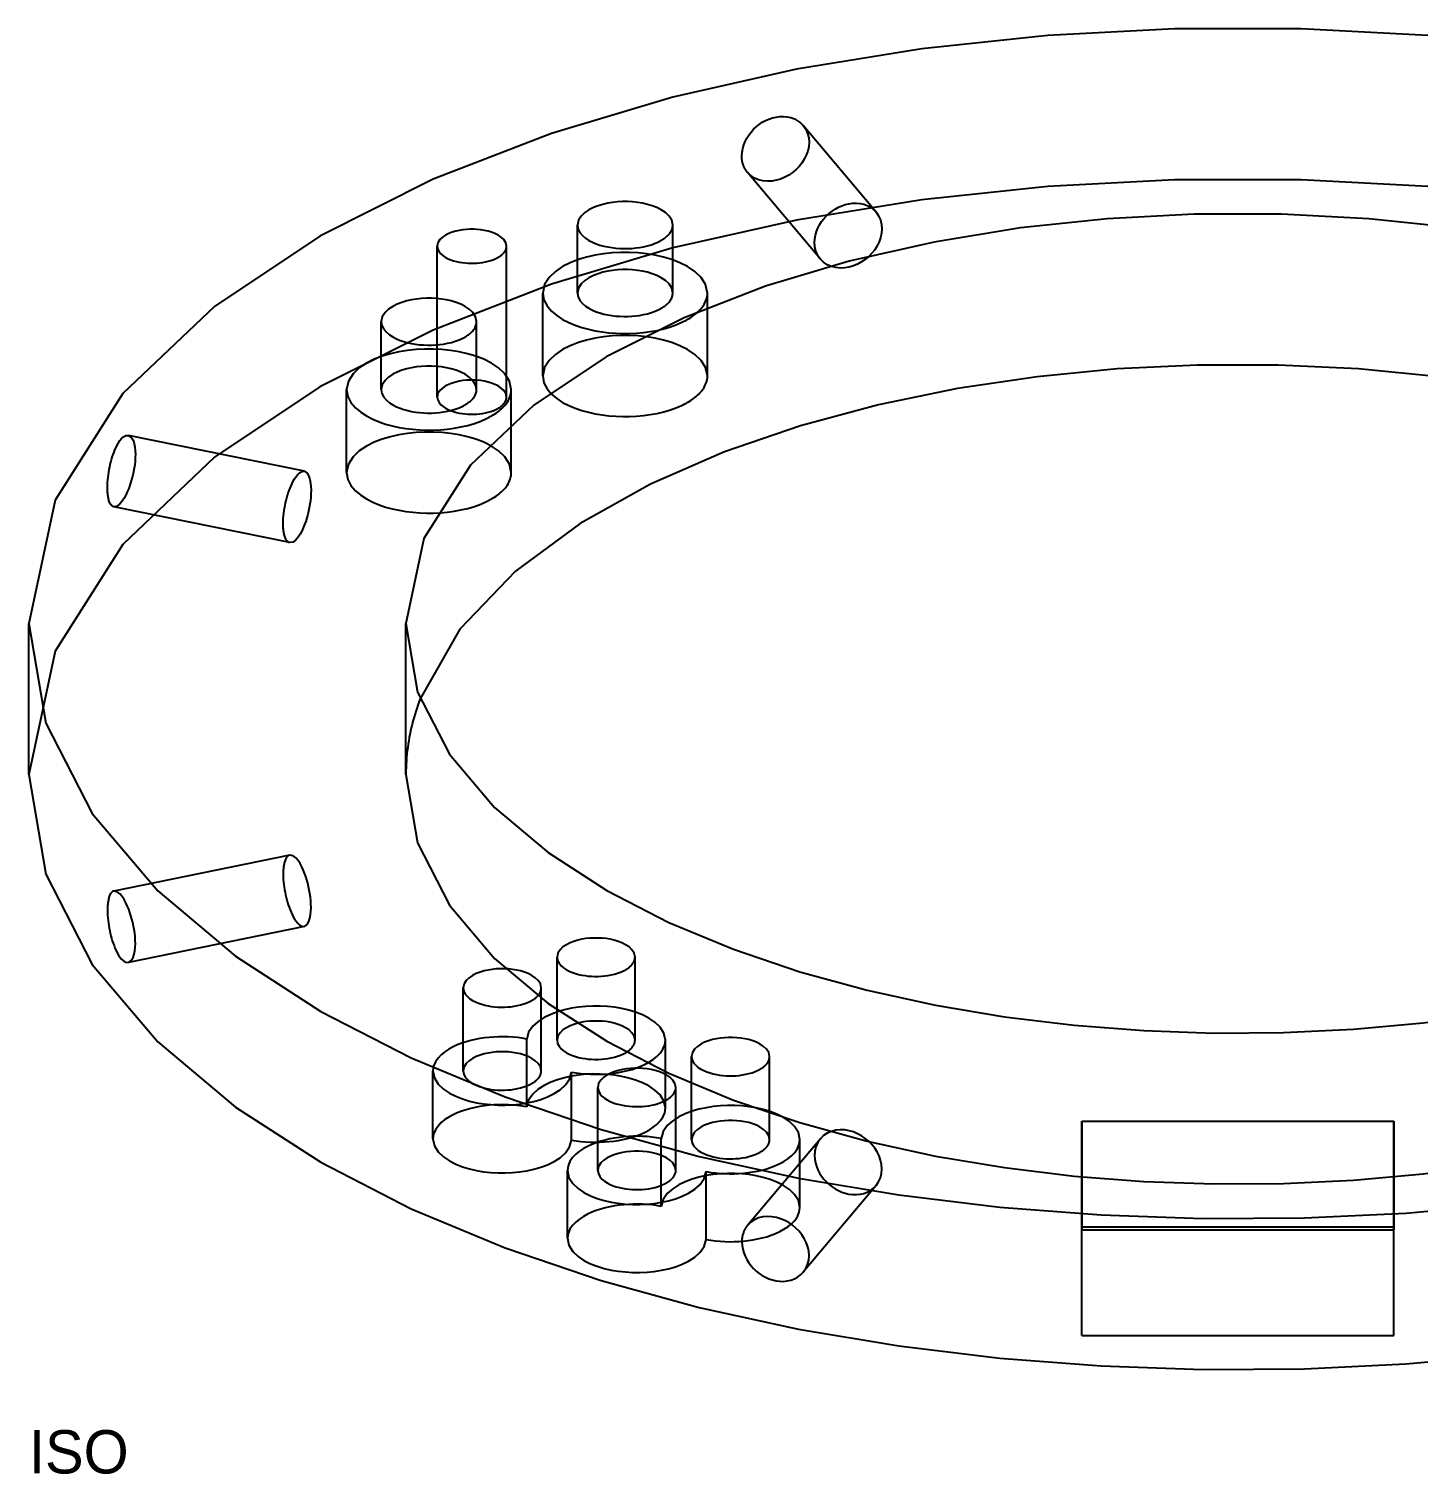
# Model space of a CAD drawing. Header units: millimetres. Extents: x 0 to 324, y -45 to 194.
# Drawn here: x 184.4 to 264.5, y 48.8 to 132.2 of the extents above; entities that cross this region are included whole.
import ezdxf

# ---------------------------------------------------------------- set-up
doc = ezdxf.new("R2010")
doc.units = ezdxf.units.MM
doc.layers.add('ISO_HIDDEN', color=8, linetype='CONTINUOUS')
doc.layers.add('ISO_VISIBLE', color=7, linetype='Continuous')

msp = doc.modelspace()

# ---------------------------------------------------------------- linework, layer by layer
at = {"layer": 'ISO_HIDDEN'}
for points in [[(225.505, 124.873), (225.518, 125.088), (225.555, 125.3), (225.614, 125.506), (225.694, 125.706), (225.792, 125.898), (225.906, 126.08), (226.036, 126.252), (226.179, 126.412), (226.336, 126.559), (226.504, 126.693), (226.683, 126.813), (226.871, 126.917), (227.068, 127.003), (227.272, 127.072), (227.482, 127.12), (227.695, 127.148), (227.91, 127.151), (228.124, 127.13), (228.334, 127.083), (228.536, 127.009), (228.725, 126.907), (228.897, 126.779), (229.048, 126.625)], [(229.048, 126.625), (229.196, 126.413), (229.301, 126.177), (229.364, 125.925), (229.385, 125.667), (229.366, 125.409), (229.312, 125.156), (229.225, 124.912), (229.11, 124.68), (228.97, 124.462), (228.808, 124.26), (228.626, 124.076), (228.427, 123.91), (228.212, 123.765), (227.984, 123.642), (227.745, 123.542), (227.497, 123.469), (227.241, 123.425), (226.983, 123.413), (226.725, 123.435), (226.473, 123.496), (226.235, 123.598), (226.019, 123.741), (225.834, 123.921)], [(233.249, 121.631), (229.048, 126.625)], [(225.834, 123.921), (225.806, 123.956), (225.779, 123.992), (225.753, 124.028), (225.729, 124.066), (225.705, 124.104), (225.683, 124.143), (225.662, 124.182), (225.643, 124.222), (225.625, 124.263), (225.608, 124.305), (225.592, 124.347), (225.578, 124.389), (225.565, 124.432), (225.553, 124.475), (225.543, 124.518), (225.534, 124.562), (225.526, 124.606), (225.52, 124.65), (225.514, 124.695), (225.51, 124.739), (225.507, 124.784), (225.505, 124.828), (225.505, 124.873)], [(323.875, 89.203), (322.365, 96.31), (318.463, 102.467), (313.162, 107.491), (307.084, 111.552), (300.549, 114.834), (293.728, 117.473), (286.719, 119.565), (279.583, 121.176), (272.363, 122.351), (265.088, 123.119), (257.783, 123.498), (250.467, 123.498), (243.162, 123.119), (235.887, 122.351), (228.667, 121.176), (221.531, 119.565), (214.522, 117.473), (207.701, 114.834), (201.166, 111.552), (195.088, 107.491), (189.787, 102.467), (185.885, 96.31), (184.375, 89.203)], [(230.035, 118.928), (225.834, 123.921)], [(229.702, 119.884), (229.715, 120.098), (229.753, 120.309), (229.813, 120.515), (229.893, 120.714), (229.992, 120.904), (230.108, 121.085), (230.238, 121.255), (230.383, 121.413), (230.54, 121.559), (230.709, 121.692), (230.888, 121.81), (231.076, 121.912), (231.273, 121.999), (231.476, 122.067), (231.685, 122.116), (231.898, 122.143), (232.112, 122.149), (232.326, 122.13), (232.535, 122.084), (232.737, 122.012), (232.927, 121.912), (233.099, 121.784), (233.249, 121.631)], [(216.02, 116.968), (216.02, 120.885)], [(221.52, 116.968), (221.52, 120.885)], [(233.249, 121.631), (233.397, 121.418), (233.502, 121.181), (233.563, 120.929), (233.582, 120.671), (233.563, 120.412), (233.508, 120.159), (233.422, 119.914), (233.308, 119.681), (233.169, 119.462), (233.008, 119.259), (232.827, 119.073), (232.628, 118.906), (232.414, 118.76), (232.186, 118.636), (231.947, 118.536), (231.698, 118.464), (231.442, 118.421), (231.183, 118.41), (230.925, 118.435), (230.673, 118.498), (230.436, 118.602), (230.22, 118.746), (230.035, 118.928)], [(207.931, 110.963), (207.931, 119.667)], [(211.931, 110.963), (211.931, 119.667)], [(223.52, 116.968), (223.417, 117.452), (223.151, 117.872), (222.79, 118.214), (222.376, 118.49), (221.931, 118.714), (221.467, 118.894), (220.989, 119.036), (220.503, 119.146), (220.012, 119.226), (219.516, 119.278), (219.019, 119.304), (218.521, 119.304), (218.023, 119.278), (217.528, 119.226), (217.036, 119.146), (216.55, 119.036), (216.073, 118.894), (215.608, 118.714), (215.163, 118.49), (214.749, 118.214), (214.388, 117.872), (214.122, 117.452), (214.02, 116.968)], [(230.035, 118.928), (230.007, 118.962), (229.98, 118.998), (229.954, 119.035), (229.929, 119.072), (229.906, 119.111), (229.883, 119.15), (229.862, 119.189), (229.843, 119.23), (229.824, 119.271), (229.807, 119.312), (229.791, 119.355), (229.777, 119.397), (229.764, 119.44), (229.752, 119.483), (229.741, 119.527), (229.732, 119.571), (229.724, 119.615), (229.717, 119.66), (229.712, 119.704), (229.708, 119.749), (229.705, 119.794), (229.703, 119.839), (229.702, 119.884)], [(221.52, 116.968), (221.46, 117.249), (221.306, 117.491), (221.097, 117.689), (220.858, 117.849), (220.6, 117.979), (220.331, 118.083), (220.055, 118.165), (219.773, 118.229), (219.489, 118.275), (219.202, 118.306), (218.914, 118.32), (218.625, 118.32), (218.337, 118.306), (218.051, 118.275), (217.766, 118.229), (217.485, 118.165), (217.208, 118.083), (216.939, 117.979), (216.682, 117.849), (216.442, 117.689), (216.233, 117.491), (216.079, 117.249), (216.02, 116.968)], [(214.02, 116.968), (214.087, 116.577), (214.268, 116.222), (214.526, 115.918), (214.831, 115.661), (215.167, 115.444), (215.522, 115.262), (215.89, 115.108), (216.268, 114.98), (216.654, 114.875), (217.044, 114.789), (217.438, 114.723), (217.834, 114.675), (218.232, 114.645), (218.631, 114.631), (219.031, 114.633), (219.43, 114.652), (219.827, 114.688), (220.223, 114.742), (220.616, 114.813), (221.005, 114.905), (221.388, 115.017), (221.763, 115.153), (222.128, 115.315)], [(214.02, 112.181), (214.02, 116.968)], [(216.02, 116.968), (216.059, 116.741), (216.163, 116.536), (216.313, 116.36), (216.49, 116.211), (216.684, 116.086), (216.889, 115.98), (217.103, 115.891), (217.322, 115.817), (217.545, 115.756), (217.77, 115.707), (217.998, 115.669), (218.228, 115.641), (218.459, 115.623), (218.69, 115.615), (218.921, 115.616), (219.152, 115.627), (219.382, 115.648), (219.611, 115.679), (219.839, 115.721), (220.064, 115.774), (220.285, 115.839), (220.503, 115.917), (220.714, 116.011)], [(220.714, 116.011), (220.765, 116.037), (220.816, 116.064), (220.866, 116.092), (220.915, 116.121), (220.963, 116.152), (221.011, 116.184), (221.057, 116.217), (221.103, 116.252), (221.147, 116.288), (221.19, 116.326), (221.232, 116.365), (221.271, 116.406), (221.309, 116.449), (221.345, 116.494), (221.378, 116.54), (221.409, 116.588), (221.437, 116.638), (221.461, 116.69), (221.482, 116.744), (221.498, 116.798), (221.51, 116.854), (221.517, 116.911), (221.52, 116.968)], [(222.128, 115.315), (222.217, 115.359), (222.304, 115.406), (222.39, 115.454), (222.475, 115.505), (222.558, 115.558), (222.64, 115.613), (222.721, 115.67), (222.799, 115.73), (222.876, 115.793), (222.95, 115.858), (223.022, 115.926), (223.091, 115.997), (223.156, 116.071), (223.218, 116.148), (223.276, 116.229), (223.329, 116.312), (223.377, 116.398), (223.418, 116.488), (223.454, 116.58), (223.482, 116.675), (223.503, 116.772), (223.515, 116.87), (223.52, 116.968)], [(223.52, 112.181), (223.52, 116.968)], [(204.706, 111.398), (204.706, 115.315)], [(210.206, 111.398), (210.206, 115.315)], [(223.52, 112.181), (223.417, 112.665), (223.151, 113.084), (222.79, 113.427), (222.376, 113.703), (221.931, 113.927), (221.467, 114.106), (220.989, 114.249), (220.503, 114.359), (220.012, 114.439), (219.516, 114.491), (219.019, 114.517), (218.521, 114.517), (218.023, 114.491), (217.528, 114.439), (217.036, 114.359), (216.55, 114.249), (216.073, 114.106), (215.608, 113.927), (215.163, 113.703), (214.749, 113.427), (214.388, 113.084), (214.122, 112.665), (214.02, 112.181)], [(212.206, 111.398), (212.103, 111.882), (211.837, 112.301), (211.476, 112.643), (211.062, 112.92), (210.617, 113.143), (210.153, 113.323), (209.676, 113.466), (209.19, 113.575), (208.698, 113.655), (208.203, 113.708), (207.705, 113.733), (207.207, 113.733), (206.709, 113.708), (206.214, 113.655), (205.722, 113.575), (205.236, 113.466), (204.759, 113.323), (204.294, 113.143), (203.849, 112.92), (203.435, 112.643), (203.075, 112.301), (202.809, 111.882), (202.706, 111.398)], [(210.206, 111.398), (210.146, 111.678), (209.993, 111.921), (209.784, 112.119), (209.544, 112.279), (209.286, 112.408), (209.017, 112.512), (208.741, 112.595), (208.46, 112.658), (208.175, 112.705), (207.888, 112.735), (207.6, 112.75), (207.312, 112.75), (207.024, 112.735), (206.737, 112.705), (206.452, 112.658), (206.171, 112.595), (205.895, 112.512), (205.626, 112.408), (205.368, 112.279), (205.128, 112.119), (204.919, 111.921), (204.765, 111.678), (204.706, 111.398)], [(211.931, 110.963), (211.888, 111.166), (211.776, 111.343), (211.624, 111.487), (211.449, 111.604), (211.262, 111.698), (211.066, 111.773), (210.865, 111.833), (210.661, 111.879), (210.454, 111.913), (210.245, 111.935), (210.036, 111.946), (209.826, 111.946), (209.616, 111.935), (209.408, 111.913), (209.201, 111.879), (208.996, 111.833), (208.795, 111.773), (208.6, 111.698), (208.412, 111.604), (208.238, 111.487), (208.086, 111.343), (207.974, 111.166), (207.931, 110.963)], [(214.02, 112.181), (214.087, 111.789), (214.268, 111.435), (214.526, 111.131), (214.831, 110.874), (215.167, 110.657), (215.522, 110.475), (215.89, 110.321), (216.268, 110.193), (216.654, 110.087), (217.044, 110.002), (217.438, 109.936), (217.834, 109.888), (218.232, 109.857), (218.631, 109.843), (219.031, 109.846), (219.43, 109.865), (219.827, 109.901), (220.223, 109.955), (220.616, 110.026), (221.005, 110.118), (221.388, 110.23), (221.763, 110.365), (222.128, 110.527)], [(222.128, 110.527), (222.217, 110.572), (222.304, 110.619), (222.39, 110.667), (222.475, 110.718), (222.558, 110.771), (222.64, 110.826), (222.721, 110.883), (222.799, 110.943), (222.876, 111.006), (222.95, 111.071), (223.022, 111.139), (223.091, 111.21), (223.156, 111.284), (223.218, 111.361), (223.276, 111.441), (223.329, 111.525), (223.377, 111.611), (223.418, 111.701), (223.454, 111.793), (223.482, 111.888), (223.503, 111.984), (223.515, 112.082), (223.52, 112.181)], [(202.706, 111.398), (202.773, 111.006), (202.954, 110.651), (203.212, 110.347), (203.518, 110.09), (203.853, 109.874), (204.208, 109.691), (204.577, 109.538), (204.955, 109.41), (205.34, 109.304), (205.73, 109.219), (206.124, 109.153), (206.52, 109.105), (206.919, 109.074), (207.318, 109.06), (207.717, 109.063), (208.116, 109.082), (208.514, 109.118), (208.909, 109.171), (209.302, 109.243), (209.691, 109.334), (210.074, 109.446), (210.45, 109.582), (210.815, 109.744)], [(202.706, 106.611), (202.706, 111.398)], [(204.706, 111.398), (204.745, 111.171), (204.85, 110.966), (204.999, 110.79), (205.176, 110.641), (205.37, 110.516), (205.576, 110.41), (205.789, 110.321), (206.008, 110.247), (206.231, 110.186), (206.457, 110.136), (206.685, 110.098), (206.914, 110.07), (207.145, 110.053), (207.376, 110.044), (207.607, 110.046), (207.838, 110.057), (208.068, 110.078), (208.297, 110.109), (208.525, 110.15), (208.75, 110.203), (208.972, 110.268), (209.189, 110.347), (209.4, 110.44)], [(207.931, 110.963), (207.959, 110.798), (208.035, 110.648), (208.144, 110.52), (208.273, 110.412), (208.414, 110.321), (208.563, 110.244), (208.718, 110.179), (208.878, 110.126), (209.04, 110.081), (209.204, 110.045), (209.37, 110.017), (209.537, 109.997), (209.705, 109.984), (209.873, 109.978), (210.041, 109.979), (210.209, 109.987), (210.376, 110.003), (210.543, 110.025), (210.708, 110.055), (210.872, 110.094), (211.033, 110.141), (211.191, 110.198), (211.345, 110.266)], [(209.4, 110.44), (209.452, 110.466), (209.502, 110.493), (209.552, 110.521), (209.601, 110.551), (209.649, 110.581), (209.697, 110.613), (209.744, 110.646), (209.789, 110.681), (209.833, 110.717), (209.876, 110.755), (209.918, 110.794), (209.958, 110.836), (209.996, 110.878), (210.031, 110.923), (210.065, 110.97), (210.095, 111.018), (210.123, 111.068), (210.147, 111.12), (210.168, 111.173), (210.184, 111.228), (210.196, 111.284), (210.204, 111.341), (210.206, 111.398)], [(210.815, 109.744), (210.903, 109.789), (210.99, 109.835), (211.076, 109.884), (211.161, 109.934), (211.245, 109.987), (211.327, 110.042), (211.407, 110.1), (211.486, 110.16), (211.562, 110.222), (211.637, 110.288), (211.708, 110.356), (211.777, 110.427), (211.843, 110.501), (211.904, 110.578), (211.962, 110.658), (212.015, 110.741), (212.063, 110.828), (212.105, 110.918), (212.14, 111.01), (212.168, 111.104), (212.189, 111.201), (212.202, 111.299), (212.206, 111.398)], [(211.345, 110.266), (211.382, 110.285), (211.419, 110.305), (211.455, 110.325), (211.491, 110.346), (211.526, 110.369), (211.561, 110.392), (211.595, 110.416), (211.628, 110.441), (211.66, 110.468), (211.691, 110.495), (211.721, 110.524), (211.75, 110.554), (211.778, 110.585), (211.804, 110.617), (211.828, 110.651), (211.85, 110.686), (211.871, 110.723), (211.888, 110.76), (211.903, 110.799), (211.915, 110.839), (211.924, 110.88), (211.929, 110.921), (211.931, 110.963)], [(212.206, 106.611), (212.206, 111.398)], [(188.91, 105.736), (188.912, 105.886), (188.919, 106.035), (188.93, 106.185), (188.945, 106.334), (188.963, 106.483), (188.985, 106.631), (189.01, 106.779), (189.039, 106.926), (189.071, 107.072), (189.106, 107.218), (189.145, 107.362), (189.188, 107.506), (189.234, 107.648), (189.285, 107.789), (189.341, 107.928), (189.402, 108.065), (189.47, 108.199), (189.544, 108.329), (189.628, 108.453), (189.723, 108.569), (189.834, 108.67), (189.964, 108.741), (190.112, 108.753)], [(190.112, 108.753), (190.281, 108.647), (190.386, 108.473), (190.45, 108.28), (190.489, 108.08), (190.51, 107.877), (190.517, 107.673), (190.513, 107.47), (190.5, 107.266), (190.479, 107.064), (190.45, 106.862), (190.413, 106.661), (190.371, 106.462), (190.321, 106.264), (190.265, 106.069), (190.201, 105.875), (190.131, 105.684), (190.053, 105.495), (189.966, 105.311), (189.868, 105.133), (189.756, 104.962), (189.627, 104.805), (189.468, 104.678), (189.273, 104.638)], [(200.267, 106.682), (190.112, 108.753)], [(212.206, 106.611), (212.103, 107.095), (211.837, 107.514), (211.476, 107.856), (211.062, 108.133), (210.617, 108.356), (210.153, 108.536), (209.676, 108.678), (209.19, 108.788), (208.698, 108.868), (208.203, 108.92), (207.705, 108.946), (207.207, 108.946), (206.709, 108.92), (206.214, 108.868), (205.722, 108.788), (205.236, 108.678), (204.759, 108.536), (204.294, 108.356), (203.849, 108.133), (203.435, 107.856), (203.075, 107.514), (202.809, 107.095), (202.706, 106.611)], [(199.043, 103.669), (199.046, 103.819), (199.053, 103.968), (199.065, 104.118), (199.081, 104.266), (199.101, 104.415), (199.124, 104.563), (199.151, 104.71), (199.181, 104.856), (199.215, 105.002), (199.252, 105.147), (199.293, 105.291), (199.338, 105.434), (199.387, 105.575), (199.439, 105.715), (199.497, 105.853), (199.559, 105.989), (199.628, 106.122), (199.703, 106.252), (199.787, 106.376), (199.881, 106.492), (199.991, 106.594), (200.12, 106.668), (200.267, 106.682)], [(200.267, 106.682), (200.433, 106.572), (200.532, 106.395), (200.591, 106.201), (200.626, 106.001), (200.645, 105.798), (200.651, 105.595), (200.647, 105.392), (200.634, 105.189), (200.614, 104.987), (200.586, 104.785), (200.552, 104.585), (200.511, 104.385), (200.464, 104.188), (200.411, 103.991), (200.35, 103.797), (200.282, 103.606), (200.206, 103.417), (200.121, 103.232), (200.025, 103.053), (199.914, 102.883), (199.784, 102.727), (199.623, 102.603), (199.427, 102.567)], [(202.706, 106.611), (202.773, 106.219), (202.954, 105.864), (203.212, 105.56), (203.518, 105.303), (203.853, 105.087), (204.208, 104.904), (204.577, 104.751), (204.955, 104.622), (205.34, 104.517), (205.73, 104.432), (206.124, 104.366), (206.52, 104.318), (206.919, 104.287), (207.318, 104.273), (207.717, 104.276), (208.116, 104.295), (208.514, 104.331), (208.909, 104.384), (209.302, 104.456), (209.691, 104.547), (210.074, 104.659), (210.45, 104.795), (210.815, 104.957)], [(210.815, 104.957), (210.903, 105.002), (210.99, 105.048), (211.076, 105.097), (211.161, 105.147), (211.245, 105.2), (211.327, 105.255), (211.407, 105.313), (211.486, 105.373), (211.562, 105.435), (211.637, 105.5), (211.708, 105.569), (211.777, 105.64), (211.843, 105.714), (211.904, 105.791), (211.962, 105.871), (212.015, 105.954), (212.063, 106.041), (212.105, 106.13), (212.14, 106.223), (212.168, 106.317), (212.189, 106.414), (212.202, 106.512), (212.206, 106.611)], [(189.273, 104.638), (189.222, 104.655), (189.177, 104.682), (189.138, 104.718), (189.105, 104.759), (189.076, 104.804), (189.051, 104.851), (189.03, 104.9), (189.011, 104.949), (188.995, 105), (188.981, 105.051), (188.969, 105.103), (188.958, 105.155), (188.948, 105.207), (188.94, 105.259), (188.933, 105.312), (188.928, 105.365), (188.923, 105.418), (188.919, 105.471), (188.915, 105.524), (188.913, 105.577), (188.911, 105.63), (188.91, 105.683), (188.91, 105.736)], [(199.427, 102.567), (189.273, 104.638)], [(199.427, 102.567), (199.376, 102.584), (199.33, 102.611), (199.289, 102.646), (199.254, 102.686), (199.224, 102.73), (199.197, 102.777), (199.174, 102.825), (199.154, 102.875), (199.137, 102.926), (199.121, 102.977), (199.108, 103.029), (199.096, 103.082), (199.086, 103.135), (199.077, 103.188), (199.069, 103.241), (199.063, 103.294), (199.057, 103.347), (199.053, 103.401), (199.049, 103.455), (199.047, 103.508), (199.045, 103.562), (199.044, 103.616), (199.043, 103.669)], [(206.125, 89.203), (206.125, 97.907)], [(206.946, 93.555), (206.878, 93.373), (206.813, 93.191), (206.751, 93.008), (206.692, 92.823), (206.635, 92.638), (206.581, 92.452), (206.53, 92.266), (206.482, 92.078), (206.436, 91.89), (206.394, 91.701), (206.355, 91.511), (206.318, 91.321), (206.285, 91.13), (206.255, 90.939), (206.228, 90.747), (206.204, 90.555), (206.183, 90.363), (206.165, 90.17), (206.151, 89.977), (206.139, 89.784), (206.131, 89.59), (206.127, 89.397), (206.125, 89.203)], [(206.125, 89.203), (206.803, 85.243), (208.635, 81.661), (211.24, 78.587), (214.326, 75.991), (217.715, 73.803), (221.303, 71.958), (225.028, 70.407), (228.85, 69.111), (232.741, 68.044), (236.684, 67.185), (240.664, 66.518), (244.67, 66.032), (248.694, 65.721), (252.727, 65.579), (256.763, 65.605), (260.793, 65.799), (264.813, 66.163), (268.812, 66.703), (272.782, 67.428), (276.711, 68.349), (280.583, 69.484), (284.378, 70.855), (288.066, 72.492)], [(199.427, 84.543), (189.273, 82.472)], [(199.427, 84.543), (199.376, 84.526), (199.33, 84.499), (199.289, 84.464), (199.254, 84.424), (199.224, 84.38), (199.197, 84.333), (199.174, 84.284), (199.154, 84.235), (199.137, 84.184), (199.121, 84.132), (199.108, 84.08), (199.096, 84.028), (199.086, 83.975), (199.077, 83.922), (199.069, 83.869), (199.063, 83.816), (199.057, 83.762), (199.053, 83.709), (199.049, 83.655), (199.047, 83.602), (199.045, 83.548), (199.044, 83.494), (199.043, 83.44)], [(200.267, 80.428), (200.433, 80.538), (200.532, 80.714), (200.591, 80.909), (200.626, 81.109), (200.645, 81.311), (200.651, 81.515), (200.647, 81.718), (200.634, 81.921), (200.614, 82.123), (200.586, 82.325), (200.552, 82.525), (200.511, 82.724), (200.464, 82.922), (200.411, 83.118), (200.35, 83.313), (200.282, 83.504), (200.206, 83.693), (200.121, 83.877), (200.025, 84.056), (199.914, 84.227), (199.784, 84.383), (199.623, 84.507), (199.427, 84.543)], [(199.043, 83.44), (199.046, 83.291), (199.053, 83.141), (199.065, 82.992), (199.081, 82.843), (199.101, 82.695), (199.124, 82.547), (199.151, 82.4), (199.181, 82.254), (199.215, 82.108), (199.252, 81.963), (199.293, 81.819), (199.338, 81.676), (199.387, 81.535), (199.439, 81.395), (199.497, 81.256), (199.559, 81.12), (199.628, 80.987), (199.703, 80.858), (199.787, 80.734), (199.881, 80.618), (199.991, 80.516), (200.12, 80.442), (200.267, 80.428)], [(200.267, 80.428), (190.112, 78.357)], [(214.842, 73.868), (214.842, 78.655)], [(219.342, 73.868), (219.342, 78.655)], [(209.433, 72.093), (209.433, 76.881)], [(213.933, 72.093), (213.933, 76.881)], [(221.092, 73.868), (221.007, 74.273), (220.785, 74.624), (220.485, 74.912), (220.139, 75.144), (219.768, 75.332), (219.38, 75.484), (218.981, 75.604), (218.575, 75.697), (218.164, 75.766), (217.75, 75.811), (217.334, 75.834), (216.918, 75.836), (216.502, 75.816), (216.087, 75.775), (215.676, 75.71), (215.269, 75.621), (214.869, 75.505), (214.479, 75.359), (214.104, 75.178), (213.753, 74.953), (213.443, 74.675), (213.206, 74.335), (213.094, 73.936)], [(219.342, 73.868), (219.293, 74.097), (219.167, 74.296), (218.996, 74.458), (218.8, 74.589), (218.589, 74.695), (218.369, 74.78), (218.143, 74.848), (217.913, 74.9), (217.68, 74.938), (217.446, 74.962), (217.21, 74.975), (216.974, 74.975), (216.738, 74.962), (216.504, 74.938), (216.271, 74.9), (216.041, 74.848), (215.814, 74.78), (215.594, 74.695), (215.384, 74.589), (215.188, 74.458), (215.017, 74.296), (214.891, 74.097), (214.842, 73.868)], [(213.094, 73.936), (212.827, 73.981), (212.557, 74.015), (212.287, 74.04), (212.016, 74.056), (211.745, 74.063), (211.473, 74.06), (211.202, 74.049), (210.931, 74.028), (210.661, 73.998), (210.393, 73.958), (210.126, 73.908), (209.862, 73.847), (209.6, 73.775), (209.342, 73.69), (209.089, 73.593), (208.842, 73.48), (208.603, 73.35), (208.376, 73.202), (208.165, 73.031), (207.977, 72.835), (207.824, 72.612), (207.72, 72.362), (207.683, 72.093)], [(213.094, 70.02), (213.094, 73.936)], [(214.842, 73.868), (214.874, 73.683), (214.96, 73.515), (215.082, 73.371), (215.226, 73.249), (215.385, 73.146), (215.553, 73.06), (215.728, 72.987), (215.907, 72.926), (216.09, 72.876), (216.274, 72.836), (216.461, 72.805), (216.649, 72.782), (216.837, 72.768), (217.026, 72.761), (217.216, 72.762), (217.405, 72.771), (217.593, 72.788), (217.78, 72.814), (217.966, 72.848), (218.151, 72.891), (218.332, 72.944), (218.51, 73.008), (218.683, 73.085)], [(215.681, 72.025), (215.948, 71.981), (216.218, 71.946), (216.488, 71.921), (216.759, 71.906), (217.03, 71.899), (217.302, 71.901), (217.573, 71.913), (217.844, 71.934), (218.113, 71.964), (218.382, 72.004), (218.649, 72.054), (218.913, 72.115), (219.175, 72.187), (219.433, 72.271), (219.686, 72.369), (219.933, 72.482), (220.172, 72.611), (220.399, 72.76), (220.61, 72.931), (220.797, 73.127), (220.951, 73.35), (221.055, 73.6), (221.092, 73.868)], [(218.683, 73.085), (218.725, 73.106), (218.766, 73.128), (218.807, 73.151), (218.847, 73.175), (218.887, 73.2), (218.925, 73.226), (218.964, 73.253), (219.001, 73.282), (219.037, 73.311), (219.072, 73.342), (219.106, 73.375), (219.139, 73.408), (219.17, 73.443), (219.199, 73.48), (219.226, 73.518), (219.252, 73.557), (219.274, 73.598), (219.294, 73.641), (219.311, 73.684), (219.324, 73.729), (219.334, 73.775), (219.34, 73.821), (219.342, 73.868)], [(221.092, 69.951), (221.092, 73.868)], [(213.933, 72.093), (213.884, 72.323), (213.758, 72.521), (213.587, 72.683), (213.391, 72.814), (213.181, 72.92), (212.96, 73.005), (212.734, 73.073), (212.504, 73.125), (212.271, 73.163), (212.037, 73.188), (211.801, 73.2), (211.565, 73.2), (211.329, 73.188), (211.095, 73.163), (210.862, 73.125), (210.632, 73.073), (210.405, 73.005), (210.185, 72.92), (209.975, 72.814), (209.779, 72.683), (209.608, 72.521), (209.482, 72.323), (209.433, 72.093)], [(222.606, 68.132), (222.606, 72.919)], [(227.106, 68.132), (227.106, 72.919)], [(207.683, 72.093), (207.768, 71.689), (207.99, 71.337), (208.29, 71.05), (208.636, 70.818), (209.007, 70.63), (209.395, 70.478), (209.794, 70.358), (210.2, 70.264), (210.611, 70.196), (211.025, 70.151), (211.441, 70.128), (211.857, 70.126), (212.273, 70.146), (212.688, 70.187), (213.099, 70.252), (213.506, 70.34), (213.906, 70.456), (214.296, 70.602), (214.671, 70.784), (215.022, 71.009), (215.332, 71.286), (215.569, 71.627), (215.681, 72.025)], [(207.683, 68.177), (207.683, 72.093)], [(209.433, 72.093), (209.465, 71.908), (209.551, 71.74), (209.673, 71.596), (209.817, 71.474), (209.976, 71.372), (210.144, 71.285), (210.319, 71.212), (210.498, 71.152), (210.681, 71.102), (210.865, 71.061), (211.052, 71.03), (211.24, 71.007), (211.428, 70.993), (211.617, 70.986), (211.807, 70.987), (211.996, 70.996), (212.184, 71.013), (212.371, 71.039), (212.558, 71.073), (212.742, 71.116), (212.923, 71.169), (213.101, 71.233), (213.274, 71.31)], [(221.092, 69.951), (221.007, 70.356), (220.785, 70.708), (220.485, 70.995), (220.139, 71.227), (219.768, 71.415), (219.38, 71.567), (218.981, 71.687), (218.575, 71.781), (218.164, 71.849), (217.75, 71.894), (217.334, 71.917), (216.918, 71.919), (216.502, 71.899), (216.087, 71.858), (215.676, 71.793), (215.269, 71.704), (214.869, 71.589), (214.479, 71.442), (214.104, 71.261), (213.753, 71.036), (213.443, 70.759), (213.206, 70.418), (213.094, 70.02)], [(213.274, 71.31), (213.316, 71.331), (213.357, 71.353), (213.398, 71.376), (213.438, 71.4), (213.478, 71.425), (213.517, 71.451), (213.555, 71.479), (213.592, 71.507), (213.628, 71.537), (213.663, 71.568), (213.697, 71.6), (213.73, 71.633), (213.761, 71.668), (213.79, 71.705), (213.817, 71.743), (213.843, 71.783), (213.865, 71.824), (213.885, 71.866), (213.902, 71.91), (213.915, 71.954), (213.925, 72), (213.931, 72.047), (213.933, 72.093)], [(215.681, 68.109), (215.681, 72.025)], [(217.197, 66.357), (217.197, 71.144)], [(221.697, 66.357), (221.697, 71.144)], [(213.094, 70.02), (212.827, 70.064), (212.557, 70.099), (212.287, 70.124), (212.016, 70.139), (211.745, 70.146), (211.473, 70.143), (211.202, 70.132), (210.931, 70.111), (210.661, 70.081), (210.393, 70.041), (210.126, 69.991), (209.862, 69.93), (209.6, 69.858), (209.342, 69.774), (209.089, 69.676), (208.842, 69.563), (208.603, 69.433), (208.376, 69.285), (208.165, 69.114), (207.977, 68.918), (207.824, 68.695), (207.72, 68.445), (207.683, 68.177)], [(228.856, 68.132), (228.77, 68.537), (228.549, 68.888), (228.248, 69.175), (227.903, 69.408), (227.532, 69.596), (227.144, 69.748), (226.745, 69.868), (226.339, 69.961), (225.928, 70.03), (225.514, 70.075), (225.098, 70.098), (224.681, 70.1), (224.265, 70.08), (223.851, 70.038), (223.439, 69.974), (223.032, 69.885), (222.632, 69.769), (222.242, 69.623), (221.868, 69.441), (221.517, 69.217), (221.207, 68.939), (220.97, 68.599), (220.858, 68.2)], [(215.681, 68.109), (215.948, 68.064), (216.218, 68.03), (216.488, 68.005), (216.759, 67.989), (217.03, 67.982), (217.302, 67.985), (217.573, 67.996), (217.844, 68.017), (218.113, 68.047), (218.382, 68.087), (218.649, 68.137), (218.913, 68.198), (219.175, 68.27), (219.433, 68.355), (219.686, 68.452), (219.933, 68.565), (220.172, 68.695), (220.399, 68.843), (220.61, 69.014), (220.797, 69.21), (220.951, 69.433), (221.055, 69.683), (221.092, 69.951)], [(227.106, 68.132), (227.057, 68.361), (226.931, 68.56), (226.76, 68.722), (226.564, 68.853), (226.353, 68.959), (226.133, 69.044), (225.907, 69.112), (225.677, 69.164), (225.444, 69.201), (225.209, 69.226), (224.974, 69.238), (224.738, 69.238), (224.502, 69.226), (224.267, 69.201), (224.034, 69.164), (223.804, 69.112), (223.578, 69.044), (223.358, 68.959), (223.147, 68.853), (222.951, 68.722), (222.78, 68.56), (222.654, 68.361), (222.606, 68.132)], [(245.125, 69.2), (263.125, 69.2)], [(245.125, 69.2), (245.125, 62.923)], [(245.125, 63.108), (245.125, 69.2)], [(263.125, 69.2), (263.125, 62.923)], [(263.125, 63.108), (263.125, 69.2)], [(233.249, 65.478), (233.397, 65.692), (233.502, 65.929), (233.563, 66.18), (233.582, 66.439), (233.563, 66.697), (233.508, 66.951), (233.422, 67.195), (233.308, 67.428), (233.169, 67.647), (233.008, 67.851), (232.827, 68.037), (232.628, 68.204), (232.414, 68.35), (232.186, 68.474), (231.947, 68.573), (231.698, 68.646), (231.442, 68.689), (231.183, 68.7), (230.925, 68.675), (230.673, 68.611), (230.436, 68.508), (230.22, 68.364), (230.035, 68.182)], [(207.683, 68.177), (207.768, 67.772), (207.99, 67.421), (208.29, 67.133), (208.636, 66.901), (209.007, 66.713), (209.395, 66.561), (209.794, 66.441), (210.2, 66.348), (210.611, 66.279), (211.025, 66.234), (211.441, 66.211), (211.857, 66.209), (212.273, 66.229), (212.688, 66.27), (213.099, 66.335), (213.506, 66.424), (213.906, 66.54), (214.296, 66.686), (214.671, 66.867), (215.022, 67.092), (215.332, 67.369), (215.569, 67.71), (215.681, 68.109)], [(220.858, 68.2), (220.59, 68.245), (220.321, 68.279), (220.051, 68.304), (219.78, 68.32), (219.508, 68.327), (219.237, 68.324), (218.966, 68.313), (218.695, 68.292), (218.425, 68.262), (218.157, 68.222), (217.89, 68.172), (217.625, 68.111), (217.364, 68.039), (217.106, 67.954), (216.852, 67.856), (216.606, 67.744), (216.367, 67.614), (216.14, 67.465), (215.929, 67.295), (215.741, 67.099), (215.588, 66.876), (215.484, 66.625), (215.447, 66.357)], [(220.858, 64.283), (220.858, 68.2)], [(222.606, 68.132), (222.638, 67.947), (222.723, 67.779), (222.845, 67.635), (222.99, 67.513), (223.149, 67.41), (223.317, 67.324), (223.492, 67.251), (223.671, 67.19), (223.853, 67.14), (224.038, 67.1), (224.225, 67.069), (224.413, 67.046), (224.601, 67.031), (224.79, 67.025), (224.979, 67.026), (225.168, 67.035), (225.357, 67.052), (225.544, 67.077), (225.73, 67.111), (225.914, 67.155), (226.096, 67.208), (226.274, 67.272), (226.447, 67.349)], [(223.444, 66.289), (223.712, 66.245), (223.981, 66.21), (224.252, 66.185), (224.523, 66.17), (224.794, 66.163), (225.066, 66.165), (225.337, 66.177), (225.607, 66.198), (225.877, 66.228), (226.146, 66.268), (226.413, 66.318), (226.677, 66.379), (226.939, 66.451), (227.197, 66.535), (227.45, 66.633), (227.697, 66.746), (227.935, 66.875), (228.162, 67.024), (228.373, 67.195), (228.561, 67.39), (228.715, 67.614), (228.818, 67.864), (228.856, 68.132)], [(230.035, 68.182), (225.834, 63.188)], [(226.447, 67.349), (226.488, 67.37), (226.53, 67.392), (226.571, 67.415), (226.611, 67.439), (226.65, 67.464), (226.689, 67.49), (226.727, 67.517), (226.765, 67.546), (226.801, 67.575), (226.836, 67.606), (226.87, 67.638), (226.903, 67.672), (226.934, 67.707), (226.963, 67.744), (226.99, 67.782), (227.015, 67.821), (227.038, 67.862), (227.058, 67.905), (227.075, 67.948), (227.088, 67.993), (227.098, 68.039), (227.104, 68.085), (227.106, 68.132)], [(228.856, 64.215), (228.856, 68.132)], [(230.035, 68.182), (230.007, 68.147), (229.98, 68.112), (229.954, 68.075), (229.929, 68.037), (229.906, 67.999), (229.883, 67.96), (229.862, 67.92), (229.843, 67.88), (229.824, 67.839), (229.807, 67.797), (229.791, 67.755), (229.777, 67.713), (229.764, 67.67), (229.752, 67.626), (229.741, 67.583), (229.732, 67.539), (229.724, 67.494), (229.717, 67.45), (229.712, 67.405), (229.708, 67.361), (229.705, 67.316), (229.703, 67.271), (229.702, 67.226)], [(221.697, 66.357), (221.648, 66.587), (221.522, 66.785), (221.351, 66.947), (221.155, 67.078), (220.944, 67.184), (220.724, 67.269), (220.498, 67.337), (220.268, 67.389), (220.035, 67.427), (219.8, 67.451), (219.565, 67.464), (219.329, 67.464), (219.093, 67.451), (218.858, 67.427), (218.626, 67.389), (218.395, 67.337), (218.169, 67.269), (217.949, 67.184), (217.738, 67.078), (217.542, 66.947), (217.371, 66.785), (217.245, 66.587), (217.197, 66.357)], [(229.702, 67.226), (229.715, 67.012), (229.753, 66.801), (229.813, 66.595), (229.893, 66.396), (229.992, 66.206), (230.108, 66.025), (230.238, 65.855), (230.383, 65.697), (230.54, 65.551), (230.709, 65.418), (230.888, 65.3), (231.076, 65.197), (231.273, 65.111), (231.476, 65.043), (231.685, 64.994), (231.898, 64.966), (232.112, 64.961), (232.326, 64.98), (232.535, 65.025), (232.737, 65.098), (232.927, 65.198), (233.099, 65.326), (233.249, 65.478)], [(215.447, 66.357), (215.532, 65.953), (215.753, 65.601), (216.054, 65.314), (216.399, 65.082), (216.771, 64.893), (217.159, 64.742), (217.558, 64.621), (217.964, 64.528), (218.374, 64.46), (218.789, 64.415), (219.204, 64.392), (219.621, 64.39), (220.037, 64.409), (220.452, 64.451), (220.863, 64.516), (221.27, 64.604), (221.67, 64.72), (222.06, 64.866), (222.435, 65.048), (222.785, 65.273), (223.095, 65.55), (223.333, 65.891), (223.444, 66.289)], [(215.447, 62.441), (215.447, 66.357)], [(217.197, 66.357), (217.229, 66.172), (217.314, 66.004), (217.437, 65.86), (217.581, 65.738), (217.74, 65.635), (217.908, 65.549), (218.083, 65.476), (218.262, 65.416), (218.444, 65.366), (218.629, 65.325), (218.816, 65.294), (219.004, 65.271), (219.192, 65.257), (219.381, 65.25), (219.57, 65.251), (219.759, 65.26), (219.948, 65.277), (220.135, 65.303), (220.321, 65.337), (220.505, 65.38), (220.687, 65.433), (220.865, 65.497), (221.038, 65.574)], [(228.856, 64.215), (228.77, 64.62), (228.549, 64.972), (228.248, 65.259), (227.903, 65.491), (227.532, 65.679), (227.144, 65.831), (226.745, 65.951), (226.339, 66.044), (225.928, 66.113), (225.514, 66.158), (225.098, 66.181), (224.681, 66.183), (224.265, 66.163), (223.851, 66.122), (223.439, 66.057), (223.032, 65.968), (222.632, 65.853), (222.242, 65.706), (221.868, 65.525), (221.517, 65.3), (221.207, 65.023), (220.97, 64.682), (220.858, 64.283)], [(221.038, 65.574), (221.08, 65.595), (221.121, 65.617), (221.162, 65.64), (221.202, 65.664), (221.241, 65.689), (221.28, 65.715), (221.318, 65.743), (221.356, 65.771), (221.392, 65.801), (221.427, 65.831), (221.461, 65.864), (221.494, 65.897), (221.525, 65.932), (221.554, 65.969), (221.581, 66.007), (221.606, 66.046), (221.629, 66.087), (221.649, 66.13), (221.666, 66.174), (221.679, 66.218), (221.689, 66.264), (221.695, 66.311), (221.697, 66.357)], [(223.444, 62.373), (223.444, 66.289)], [(233.249, 65.478), (229.048, 60.485)], [(220.858, 64.283), (220.59, 64.328), (220.321, 64.362), (220.051, 64.387), (219.78, 64.403), (219.508, 64.41), (219.237, 64.407), (218.966, 64.396), (218.695, 64.375), (218.425, 64.345), (218.157, 64.305), (217.89, 64.255), (217.625, 64.194), (217.364, 64.122), (217.106, 64.038), (216.852, 63.94), (216.606, 63.827), (216.367, 63.697), (216.14, 63.549), (215.929, 63.378), (215.741, 63.182), (215.588, 62.959), (215.484, 62.709), (215.447, 62.441)], [(223.444, 62.373), (223.712, 62.328), (223.981, 62.294), (224.252, 62.269), (224.523, 62.253), (224.794, 62.246), (225.066, 62.249), (225.337, 62.26), (225.607, 62.281), (225.877, 62.311), (226.146, 62.351), (226.413, 62.401), (226.677, 62.462), (226.939, 62.534), (227.197, 62.619), (227.45, 62.716), (227.697, 62.829), (227.935, 62.959), (228.162, 63.107), (228.373, 63.278), (228.561, 63.474), (228.715, 63.697), (228.818, 63.947), (228.856, 64.215)], [(245.125, 56.83), (245.125, 63.108)], [(245.125, 63.108), (263.125, 63.108)], [(245.125, 56.83), (245.125, 62.923)], [(245.125, 62.923), (263.125, 62.923)], [(263.125, 56.83), (263.125, 63.108)], [(263.125, 56.83), (263.125, 62.923)], [(215.447, 62.441), (215.532, 62.036), (215.753, 61.684), (216.054, 61.397), (216.399, 61.165), (216.771, 60.977), (217.159, 60.825), (217.558, 60.705), (217.964, 60.612), (218.374, 60.543), (218.789, 60.498), (219.204, 60.475), (219.621, 60.473), (220.037, 60.493), (220.452, 60.534), (220.863, 60.599), (221.27, 60.688), (221.67, 60.803), (222.06, 60.95), (222.435, 61.131), (222.785, 61.356), (223.095, 61.633), (223.333, 61.974), (223.444, 62.373)], [(245.125, 56.83), (263.125, 56.83)]]:
    msp.add_lwpolyline(points, dxfattribs=at)
at = {"layer": 'ISO_VISIBLE'}
for points in [[(323.875, 97.907), (322.365, 105.014), (318.463, 111.17), (313.162, 116.195), (307.084, 120.256), (300.549, 123.538), (293.728, 126.177), (286.719, 128.269), (279.583, 129.88), (272.363, 131.055), (265.088, 131.822), (257.783, 132.202), (250.467, 132.202), (243.162, 131.822), (235.887, 131.055), (228.667, 129.88), (221.531, 128.269), (214.522, 126.177), (207.701, 123.538), (201.166, 120.256), (195.088, 116.195), (189.787, 111.17), (185.885, 105.014), (184.375, 97.907)], [(221.52, 120.885), (221.46, 121.165), (221.306, 121.408), (221.097, 121.606), (220.858, 121.766), (220.6, 121.896), (220.331, 122), (220.055, 122.082), (219.773, 122.146), (219.489, 122.192), (219.202, 122.222), (218.914, 122.237), (218.625, 122.237), (218.337, 122.222), (218.051, 122.192), (217.766, 122.146), (217.485, 122.082), (217.208, 122), (216.939, 121.896), (216.682, 121.766), (216.442, 121.606), (216.233, 121.408), (216.079, 121.165), (216.02, 120.885)], [(302.125, 97.907), (301.086, 102.798), (298.401, 107.034), (294.753, 110.492), (290.57, 113.287), (286.073, 115.545), (281.379, 117.361), (276.555, 118.801), (271.645, 119.91), (266.676, 120.718), (261.67, 121.247), (256.642, 121.508), (251.608, 121.508), (246.58, 121.247), (241.574, 120.718), (236.605, 119.91), (231.695, 118.801), (226.871, 117.361), (222.177, 115.545), (217.68, 113.287), (213.497, 110.492), (209.849, 107.034), (207.164, 102.798), (206.125, 97.907)], [(216.02, 120.885), (216.059, 120.658), (216.163, 120.453), (216.313, 120.277), (216.49, 120.128), (216.684, 120.003), (216.889, 119.897), (217.103, 119.808), (217.322, 119.734), (217.545, 119.673), (217.77, 119.624), (217.998, 119.585), (218.228, 119.558), (218.459, 119.54), (218.69, 119.532), (218.921, 119.533), (219.152, 119.544), (219.382, 119.565), (219.611, 119.596), (219.839, 119.638), (220.064, 119.69), (220.285, 119.755), (220.503, 119.834), (220.714, 119.928)], [(220.714, 119.928), (220.765, 119.953), (220.816, 119.98), (220.866, 120.009), (220.915, 120.038), (220.963, 120.068), (221.011, 120.1), (221.057, 120.134), (221.103, 120.168), (221.147, 120.205), (221.19, 120.242), (221.232, 120.282), (221.271, 120.323), (221.309, 120.366), (221.345, 120.41), (221.378, 120.457), (221.409, 120.505), (221.437, 120.555), (221.461, 120.607), (221.482, 120.66), (221.498, 120.715), (221.51, 120.771), (221.517, 120.828), (221.52, 120.885)], [(211.931, 119.667), (211.888, 119.87), (211.776, 120.047), (211.624, 120.191), (211.449, 120.307), (211.262, 120.401), (211.066, 120.477), (210.865, 120.537), (210.661, 120.583), (210.454, 120.617), (210.245, 120.639), (210.036, 120.65), (209.826, 120.65), (209.616, 120.639), (209.408, 120.617), (209.201, 120.583), (208.996, 120.537), (208.795, 120.477), (208.6, 120.401), (208.412, 120.307), (208.238, 120.191), (208.086, 120.047), (207.974, 119.87), (207.931, 119.667)], [(207.931, 119.667), (207.959, 119.502), (208.035, 119.352), (208.144, 119.224), (208.273, 119.116), (208.414, 119.025), (208.563, 118.948), (208.718, 118.883), (208.878, 118.829), (209.04, 118.785), (209.204, 118.749), (209.37, 118.721), (209.537, 118.701), (209.705, 118.688), (209.873, 118.682), (210.041, 118.683), (210.209, 118.691), (210.376, 118.707), (210.543, 118.729), (210.708, 118.759), (210.872, 118.798), (211.033, 118.845), (211.191, 118.902), (211.345, 118.97)], [(211.345, 118.97), (211.382, 118.989), (211.419, 119.009), (211.455, 119.029), (211.491, 119.05), (211.526, 119.073), (211.561, 119.096), (211.595, 119.12), (211.628, 119.145), (211.66, 119.172), (211.691, 119.199), (211.721, 119.228), (211.75, 119.258), (211.778, 119.289), (211.804, 119.321), (211.828, 119.355), (211.85, 119.39), (211.871, 119.427), (211.888, 119.464), (211.903, 119.503), (211.915, 119.543), (211.924, 119.584), (211.929, 119.625), (211.931, 119.667)], [(210.206, 115.315), (210.146, 115.595), (209.993, 115.838), (209.784, 116.036), (209.544, 116.196), (209.286, 116.325), (209.017, 116.429), (208.741, 116.512), (208.46, 116.575), (208.175, 116.622), (207.888, 116.652), (207.6, 116.667), (207.312, 116.667), (207.024, 116.652), (206.737, 116.622), (206.452, 116.575), (206.171, 116.512), (205.895, 116.429), (205.626, 116.325), (205.368, 116.196), (205.128, 116.036), (204.919, 115.838), (204.765, 115.595), (204.706, 115.315)], [(204.706, 115.315), (204.745, 115.088), (204.85, 114.882), (204.999, 114.706), (205.176, 114.558), (205.37, 114.432), (205.576, 114.327), (205.789, 114.238), (206.008, 114.164), (206.231, 114.102), (206.457, 114.053), (206.685, 114.015), (206.914, 113.987), (207.145, 113.969), (207.376, 113.961), (207.607, 113.963), (207.838, 113.974), (208.068, 113.995), (208.297, 114.026), (208.525, 114.067), (208.75, 114.12), (208.972, 114.185), (209.189, 114.263), (209.4, 114.357)], [(209.4, 114.357), (209.452, 114.383), (209.502, 114.41), (209.552, 114.438), (209.601, 114.467), (209.649, 114.498), (209.697, 114.53), (209.744, 114.563), (209.789, 114.598), (209.833, 114.634), (209.876, 114.672), (209.918, 114.711), (209.958, 114.752), (209.996, 114.795), (210.031, 114.84), (210.065, 114.886), (210.095, 114.935), (210.123, 114.985), (210.147, 115.037), (210.168, 115.09), (210.184, 115.145), (210.196, 115.201), (210.204, 115.257), (210.206, 115.315)], [(301.304, 93.555), (299.01, 97.578), (295.801, 100.928), (292.062, 103.682), (288.005, 105.944), (283.745, 107.8), (279.351, 109.31), (274.864, 110.517), (270.312, 111.452), (265.716, 112.137), (261.09, 112.586), (256.449, 112.809), (251.801, 112.809), (247.16, 112.586), (242.534, 112.137), (237.938, 111.452), (233.386, 110.517), (228.899, 109.31), (224.505, 107.8), (220.245, 105.944), (216.188, 103.682), (212.449, 100.928), (209.24, 97.578), (206.946, 93.555)], [(184.375, 97.907), (185.361, 92.153), (188.022, 86.947), (191.808, 82.48), (196.292, 78.708), (201.217, 75.529), (206.431, 72.848), (211.843, 70.594), (217.397, 68.711), (223.052, 67.161), (228.781, 65.912), (234.565, 64.942), (240.386, 64.237), (246.233, 63.785), (252.094, 63.579), (257.958, 63.616), (263.815, 63.897), (269.655, 64.426), (275.467, 65.211), (281.236, 66.265), (286.945, 67.604), (292.572, 69.253), (298.087, 71.244), (303.446, 73.623)], [(184.375, 89.203), (184.375, 97.907)], [(206.125, 97.907), (206.803, 93.947), (208.635, 90.365), (211.24, 87.291), (214.326, 84.695), (217.715, 82.507), (221.303, 80.662), (225.028, 79.111), (228.85, 77.815), (232.741, 76.748), (236.684, 75.889), (240.664, 75.222), (244.67, 74.736), (248.694, 74.425), (252.727, 74.283), (256.763, 74.309), (260.793, 74.502), (264.813, 74.867), (268.812, 75.407), (272.782, 76.132), (276.711, 77.053), (280.583, 78.188), (284.378, 79.558), (288.066, 81.195)], [(184.375, 89.203), (185.361, 83.449), (188.022, 78.243), (191.808, 73.776), (196.292, 70.004), (201.217, 66.825), (206.431, 64.144), (211.843, 61.89), (217.397, 60.007), (223.052, 58.457), (228.781, 57.208), (234.565, 56.239), (240.386, 55.533), (246.233, 55.081), (252.094, 54.875), (257.958, 54.912), (263.815, 55.193), (269.655, 55.723), (275.467, 56.508), (281.236, 57.561), (286.945, 58.9), (292.572, 60.549), (298.087, 62.54), (303.446, 64.919)], [(189.273, 82.472), (189.222, 82.455), (189.177, 82.427), (189.138, 82.392), (189.105, 82.35), (189.076, 82.306), (189.051, 82.259), (189.03, 82.21), (189.011, 82.161), (188.995, 82.11), (188.981, 82.059), (188.969, 82.007), (188.958, 81.955), (188.948, 81.903), (188.94, 81.85), (188.933, 81.798), (188.928, 81.745), (188.923, 81.692), (188.919, 81.639), (188.915, 81.586), (188.913, 81.533), (188.911, 81.48), (188.91, 81.427), (188.91, 81.374)], [(190.112, 78.357), (190.281, 78.463), (190.386, 78.637), (190.45, 78.83), (190.489, 79.03), (190.51, 79.233), (190.517, 79.436), (190.513, 79.64), (190.5, 79.844), (190.479, 80.046), (190.45, 80.248), (190.413, 80.448), (190.371, 80.648), (190.321, 80.845), (190.265, 81.041), (190.201, 81.235), (190.131, 81.426), (190.053, 81.614), (189.966, 81.798), (189.868, 81.977), (189.756, 82.148), (189.627, 82.305), (189.468, 82.432), (189.273, 82.472)], [(188.91, 81.374), (188.912, 81.224), (188.919, 81.074), (188.93, 80.925), (188.945, 80.776), (188.963, 80.627), (188.985, 80.479), (189.01, 80.331), (189.039, 80.184), (189.071, 80.038), (189.106, 79.892), (189.145, 79.747), (189.188, 79.604), (189.234, 79.461), (189.285, 79.321), (189.341, 79.181), (189.402, 79.045), (189.47, 78.911), (189.544, 78.781), (189.628, 78.657), (189.723, 78.541), (189.834, 78.44), (189.964, 78.368), (190.112, 78.357)], [(219.342, 78.655), (219.293, 78.885), (219.167, 79.083), (218.996, 79.245), (218.8, 79.376), (218.589, 79.482), (218.369, 79.567), (218.143, 79.635), (217.913, 79.687), (217.68, 79.725), (217.446, 79.749), (217.21, 79.762), (216.974, 79.762), (216.738, 79.749), (216.504, 79.725), (216.271, 79.687), (216.041, 79.635), (215.814, 79.567), (215.594, 79.482), (215.384, 79.376), (215.188, 79.245), (215.017, 79.083), (214.891, 78.885), (214.842, 78.655)], [(214.842, 78.655), (214.874, 78.47), (214.96, 78.302), (215.082, 78.158), (215.226, 78.036), (215.385, 77.933), (215.553, 77.847), (215.728, 77.774), (215.907, 77.714), (216.09, 77.664), (216.274, 77.623), (216.461, 77.592), (216.649, 77.569), (216.837, 77.555), (217.026, 77.548), (217.216, 77.549), (217.405, 77.558), (217.593, 77.575), (217.78, 77.601), (217.966, 77.635), (218.151, 77.678), (218.332, 77.731), (218.51, 77.795), (218.683, 77.872)], [(218.683, 77.872), (218.725, 77.893), (218.766, 77.915), (218.807, 77.938), (218.847, 77.962), (218.887, 77.987), (218.925, 78.013), (218.964, 78.041), (219.001, 78.069), (219.037, 78.099), (219.072, 78.129), (219.106, 78.162), (219.139, 78.195), (219.17, 78.23), (219.199, 78.267), (219.226, 78.305), (219.252, 78.344), (219.274, 78.385), (219.294, 78.428), (219.311, 78.472), (219.324, 78.516), (219.334, 78.562), (219.34, 78.609), (219.342, 78.655)], [(213.933, 76.881), (213.884, 77.11), (213.758, 77.308), (213.587, 77.471), (213.391, 77.602), (213.181, 77.707), (212.96, 77.793), (212.734, 77.86), (212.504, 77.912), (212.271, 77.95), (212.037, 77.975), (211.801, 77.987), (211.565, 77.987), (211.329, 77.975), (211.095, 77.95), (210.862, 77.912), (210.632, 77.86), (210.405, 77.793), (210.185, 77.707), (209.975, 77.602), (209.779, 77.471), (209.608, 77.308), (209.482, 77.11), (209.433, 76.881)], [(209.433, 76.881), (209.465, 76.695), (209.551, 76.527), (209.673, 76.383), (209.817, 76.261), (209.976, 76.159), (210.144, 76.072), (210.319, 76), (210.498, 75.939), (210.681, 75.889), (210.865, 75.848), (211.052, 75.817), (211.24, 75.794), (211.428, 75.78), (211.617, 75.773), (211.807, 75.774), (211.996, 75.784), (212.184, 75.801), (212.371, 75.826), (212.558, 75.86), (212.742, 75.903), (212.923, 75.956), (213.101, 76.021), (213.274, 76.097)], [(213.274, 76.097), (213.316, 76.118), (213.357, 76.14), (213.398, 76.163), (213.438, 76.187), (213.478, 76.212), (213.517, 76.239), (213.555, 76.266), (213.592, 76.294), (213.628, 76.324), (213.663, 76.355), (213.697, 76.387), (213.73, 76.421), (213.761, 76.456), (213.79, 76.492), (213.817, 76.53), (213.843, 76.57), (213.865, 76.611), (213.885, 76.653), (213.902, 76.697), (213.915, 76.742), (213.925, 76.787), (213.931, 76.834), (213.933, 76.881)], [(227.106, 72.919), (227.057, 73.149), (226.931, 73.347), (226.76, 73.509), (226.564, 73.64), (226.353, 73.746), (226.133, 73.831), (225.907, 73.899), (225.677, 73.951), (225.444, 73.989), (225.209, 74.013), (224.974, 74.026), (224.738, 74.026), (224.502, 74.013), (224.267, 73.989), (224.034, 73.951), (223.804, 73.899), (223.578, 73.831), (223.358, 73.746), (223.147, 73.64), (222.951, 73.509), (222.78, 73.347), (222.654, 73.149), (222.606, 72.919)], [(222.606, 72.919), (222.638, 72.734), (222.723, 72.566), (222.845, 72.422), (222.99, 72.3), (223.149, 72.197), (223.317, 72.111), (223.492, 72.038), (223.671, 71.977), (223.853, 71.927), (224.038, 71.887), (224.225, 71.856), (224.413, 71.833), (224.601, 71.819), (224.79, 71.812), (224.979, 71.813), (225.168, 71.822), (225.357, 71.839), (225.544, 71.865), (225.73, 71.899), (225.914, 71.942), (226.096, 71.995), (226.274, 72.059), (226.447, 72.136)], [(226.447, 72.136), (226.488, 72.157), (226.53, 72.179), (226.571, 72.202), (226.611, 72.226), (226.65, 72.251), (226.689, 72.277), (226.727, 72.304), (226.765, 72.333), (226.801, 72.362), (226.836, 72.393), (226.87, 72.426), (226.903, 72.459), (226.934, 72.494), (226.963, 72.531), (226.99, 72.569), (227.015, 72.608), (227.038, 72.649), (227.058, 72.692), (227.075, 72.735), (227.088, 72.78), (227.098, 72.826), (227.104, 72.873), (227.106, 72.919)], [(221.697, 71.144), (221.648, 71.374), (221.522, 71.572), (221.351, 71.734), (221.155, 71.865), (220.944, 71.971), (220.724, 72.056), (220.498, 72.124), (220.268, 72.176), (220.035, 72.214), (219.8, 72.239), (219.565, 72.251), (219.329, 72.251), (219.093, 72.239), (218.858, 72.214), (218.626, 72.176), (218.395, 72.124), (218.169, 72.056), (217.949, 71.971), (217.738, 71.865), (217.542, 71.734), (217.371, 71.572), (217.245, 71.374), (217.197, 71.144)], [(217.197, 71.144), (217.229, 70.959), (217.314, 70.791), (217.437, 70.647), (217.581, 70.525), (217.74, 70.423), (217.908, 70.336), (218.083, 70.263), (218.262, 70.203), (218.444, 70.153), (218.629, 70.112), (218.816, 70.081), (219.004, 70.058), (219.192, 70.044), (219.381, 70.037), (219.57, 70.038), (219.759, 70.047), (219.948, 70.064), (220.135, 70.09), (220.321, 70.124), (220.505, 70.167), (220.687, 70.22), (220.865, 70.284), (221.038, 70.361)], [(221.038, 70.361), (221.08, 70.382), (221.121, 70.404), (221.162, 70.427), (221.202, 70.451), (221.241, 70.476), (221.28, 70.502), (221.318, 70.53), (221.356, 70.558), (221.392, 70.588), (221.427, 70.619), (221.461, 70.651), (221.494, 70.684), (221.525, 70.72), (221.554, 70.756), (221.581, 70.794), (221.606, 70.834), (221.629, 70.875), (221.649, 70.917), (221.666, 70.961), (221.679, 71.006), (221.689, 71.051), (221.695, 71.098), (221.697, 71.144)], [(229.048, 60.485), (229.196, 60.697), (229.301, 60.933), (229.364, 61.184), (229.385, 61.442), (229.366, 61.701), (229.312, 61.954), (229.225, 62.198), (229.11, 62.43), (228.97, 62.648), (228.808, 62.85), (228.626, 63.034), (228.427, 63.2), (228.212, 63.345), (227.984, 63.468), (227.745, 63.567), (227.497, 63.64), (227.241, 63.685), (226.983, 63.697), (226.725, 63.674), (226.473, 63.613), (226.235, 63.512), (226.019, 63.369), (225.834, 63.188)], [(225.834, 63.188), (225.806, 63.154), (225.779, 63.118), (225.753, 63.082), (225.729, 63.044), (225.705, 63.006), (225.683, 62.967), (225.662, 62.928), (225.643, 62.887), (225.625, 62.847), (225.608, 62.805), (225.592, 62.763), (225.578, 62.721), (225.565, 62.678), (225.553, 62.635), (225.543, 62.591), (225.534, 62.548), (225.526, 62.504), (225.52, 62.459), (225.514, 62.415), (225.51, 62.371), (225.507, 62.326), (225.505, 62.281), (225.505, 62.237)], [(225.505, 62.237), (225.518, 62.022), (225.555, 61.81), (225.614, 61.603), (225.694, 61.404), (225.792, 61.212), (225.906, 61.03), (226.036, 60.858), (226.179, 60.698), (226.336, 60.551), (226.504, 60.416), (226.683, 60.297), (226.871, 60.193), (227.068, 60.106), (227.272, 60.038), (227.482, 59.989), (227.695, 59.962), (227.91, 59.958), (228.124, 59.979), (228.334, 60.026), (228.536, 60.101), (228.725, 60.203), (228.897, 60.331), (229.048, 60.485)]]:
    msp.add_lwpolyline(points, dxfattribs=at)

# ---------------------------------------------------------------- texts
msp.add_text('ISO', height=2.5, dxfattribs=at).set_placement((184.375, 48.875))

doc.saveas('drawing.dxf')
